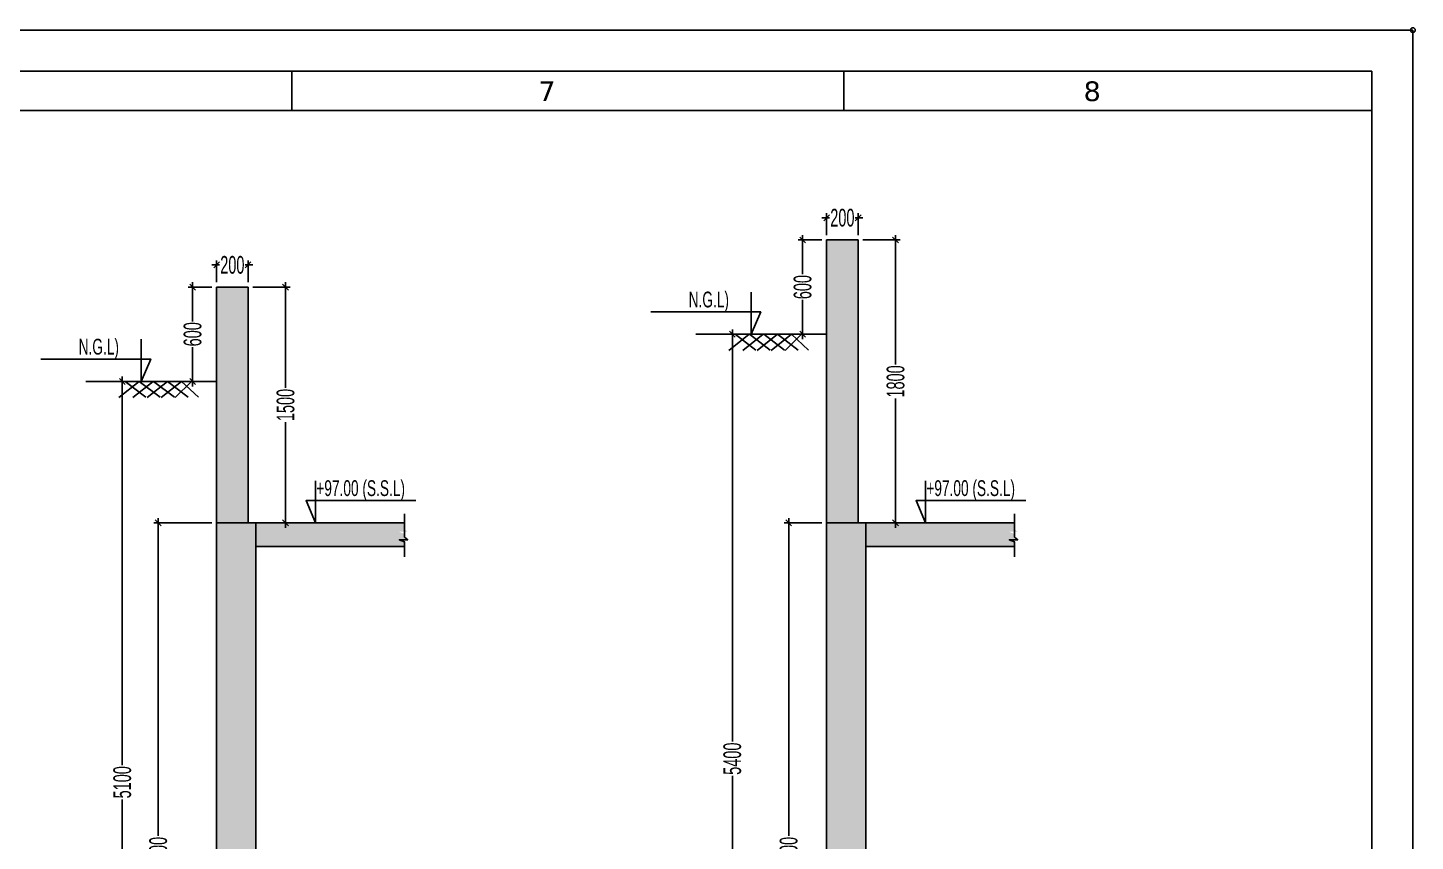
# Model space of a CAD drawing. Extents: x 1878645 to 3043969, y -1160829 to -603973.
# Drawn here: x 2197264 to 2206092, y -710687 to -705512 of the extents above; entities that cross this region are included whole.
import ezdxf

# ---------------------------------------------------------------- set-up
doc = ezdxf.new("R2010")
doc.units = 0
doc.header["$LTSCALE"] = 100
doc.header["$PDMODE"] = 66
doc.linetypes.add('CONTINOUS', pattern=[0])
doc.linetypes.add('CONTINULUS', pattern=[0])
doc.layers.get('Defpoints').update_dxf_attribs({"lineweight": 0})
for name, color, linetype in [('C-RETAINING WALL DETAILS', 4, 'Continuous'), ('C-T6-T7- PCC HATCH', 8, 'CONTINOUS'), ('Dim', 3, 'Continuous'), ('S-DIM', 9, 'Continuous'), ('S-LEVEL MARK', 4, 'Continuous')]:
    doc.layers.add(name, color=color, linetype=linetype)
doc.layers.add('STR-DIM', color=1, linetype='CONTINOUS', lineweight=5)
doc.styles.add('SOBHA', font='swisscl.ttf')
doc.styles.add('sobha.sed', font='swisscl.ttf', dxfattribs={"width": 0.8})
doc.styles.get("Standard").update_dxf_attribs({"font": 'verdana.ttf'})
doc.dimstyles.new('S-25 MM', dxfattribs={"dimscale": 25, "dimtxt": 2.5, "dimasz": 1.5, "dimexe": 1.15, "dimexo": 1.25, "dimgap": 0.1, "dimtad": 0, "dimdec": 0, "dimrnd": 0.0005, "dimzin": 0, "dimdsep": 46, "dimtxsty": 'sobha.sed', "dimblk": 'OBLIQUE', "dimcen": 0.09, "dimdle": 1.25, "dimclrd": 8, "dimclre": 8, "dimclrt": 6, "dimadec": 0, "dimazin": 0, "dimtfac": 1, "dimtdec": 0, "dimtofl": 0, "dimtmove": 1, "dimatfit": 3, "dimfxl": 1, "dimtolj": 1, "dimtzin": 0, "dimlwd": -1, "dimlwe": -1, "dimarcsym": 0})

# ---------------------------------------------------------------- blocks, each defined once
blk = doc.blocks.new('_OBLIQUE')
at = {"color": 0, "linetype": 'ByBlock'}
blk.add_line((-0.5, -0.5), (0.5, 0.5), dxfattribs=at)
blk = doc.blocks.new('*D228')
at = {"layer": 'Defpoints', "color": 0, "transparency": 16777216}
for p in [(2198466, -707021.1), (2198466, -707162.1), (2198666, -707162.1)]:
    blk.add_point(p, dxfattribs=at)
at = {"layer": 'Dim', "color": 8, "transparency": 16777216}
for p, q in [((2198466, -707130.9), (2198466, -706992.3)), ((2198666, -707130.9), (2198666, -706992.3)), ((2198434.8, -707021.1), (2198484.9, -707021.1)), ((2198697.3, -707021.1), (2198647.1, -707021.1))]:
    blk.add_line(p, q, dxfattribs=at)
at = {"layer": 'Dim', "color": 8, "transparency": 16777216, "xscale": 37.5, "yscale": 37.5, "zscale": 37.5, "rotation": 180}
blk.add_blockref('_OBLIQUE', (2198466, -707021.1), dxfattribs=at)
at = {"layer": 'Dim', "color": 8, "transparency": 16777216, "xscale": 37.5, "yscale": 37.5, "zscale": 37.5}
blk.add_blockref('_OBLIQUE', (2198666, -707021.1), dxfattribs=at)
at = {"layer": 'Dim', "color": 6, "transparency": 16777216, "insert": (2198566, -707021.1), "char_height": 112.5, "attachment_point": 5, "style": 'sobha.sed'}
blk.add_mtext('\\A1;200', dxfattribs=at)
blk = doc.blocks.new('*D229')
at = {"layer": 'Defpoints', "color": 0, "transparency": 16777216}
for p in [(2197865.4, -707762.1), (2197866, -707762.1), (2197866, -712862.1)]:
    blk.add_point(p, dxfattribs=at)
at = {"layer": 'Dim', "color": 8, "transparency": 16777216}
for p, q in [((2197866, -707730.9), (2197866, -710202.8)), ((2197896.6, -707762.1), (2197894.8, -707762.1)), ((2197866, -712893.4), (2197866, -710421.5)), ((2197897.3, -712862.1), (2197894.8, -712862.1))]:
    blk.add_line(p, q, dxfattribs=at)
at = {"layer": 'Dim', "color": 8, "transparency": 16777216, "xscale": 37.5, "yscale": 37.5, "zscale": 37.5}
for p, rotation in [((2197866, -707762.1), 90), ((2197866, -712862.1), 270)]:
    blk.add_blockref('_OBLIQUE', p, dxfattribs=dict(at, rotation=rotation))
at = {"layer": 'Dim', "color": 6, "transparency": 16777216, "insert": (2197866, -710312.1), "char_height": 112.5, "attachment_point": 5, "rotation": 90, "style": 'sobha.sed'}
blk.add_mtext('\\A1;5100', dxfattribs=at)
blk = doc.blocks.new('*D230')
at = {"layer": 'Defpoints', "color": 0, "transparency": 16777216}
for p in [(2198666, -707162.1), (2198904.8, -707162.1), (2198666, -708662.1)]:
    blk.add_point(p, dxfattribs=at)
at = {"layer": 'Dim', "color": 8, "transparency": 16777216}
for p, q in [((2198697.3, -707162.1), (2198933.6, -707162.1)), ((2198904.8, -707130.9), (2198904.8, -707803.8)), ((2198904.8, -708693.4), (2198904.8, -708020.4)), ((2198697.3, -708662.1), (2198933.6, -708662.1))]:
    blk.add_line(p, q, dxfattribs=at)
at = {"layer": 'Dim', "color": 8, "transparency": 16777216, "xscale": 37.5, "yscale": 37.5, "zscale": 37.5}
for p, rotation in [((2198904.8, -707162.1), 90), ((2198904.8, -708662.1), 270)]:
    blk.add_blockref('_OBLIQUE', p, dxfattribs=dict(at, rotation=rotation))
at = {"layer": 'Dim', "color": 6, "transparency": 16777216, "insert": (2198904.8, -707912.1), "char_height": 112.5, "attachment_point": 5, "rotation": 90, "style": 'sobha.sed'}
blk.add_mtext('\\A1;1500', dxfattribs=at)
blk = doc.blocks.new('*D231')
at = {"layer": 'Defpoints', "color": 0, "transparency": 16777216}
for p in [(2198313.4, -707162.1), (2198466, -707162.1), (2198466, -707762.1)]:
    blk.add_point(p, dxfattribs=at)
at = {"layer": 'Dim', "color": 8, "transparency": 16777216}
for p, q in [((2198434.8, -707162.1), (2198284.6, -707162.1)), ((2198313.4, -707130.9), (2198313.4, -707380.8)), ((2198313.4, -707793.4), (2198313.4, -707543.4)), ((2198434.8, -707762.1), (2198284.6, -707762.1))]:
    blk.add_line(p, q, dxfattribs=at)
at = {"layer": 'Dim', "color": 8, "transparency": 16777216, "xscale": 37.5, "yscale": 37.5, "zscale": 37.5}
for p, rotation in [((2198313.4, -707162.1), 90), ((2198313.4, -707762.1), 270)]:
    blk.add_blockref('_OBLIQUE', p, dxfattribs=dict(at, rotation=rotation))
at = {"layer": 'Dim', "color": 6, "transparency": 16777216, "insert": (2198313.4, -707462.1), "char_height": 112.5, "attachment_point": 5, "rotation": 90, "style": 'sobha.sed'}
blk.add_mtext('\\A1;600', dxfattribs=at)
blk = doc.blocks.new('*D238')
at = {"layer": 'Defpoints', "color": 0, "transparency": 16777216}
for p in [(2202347.2, -706721.1), (2202347.2, -706862.1), (2202547.2, -706862.1)]:
    blk.add_point(p, dxfattribs=at)
at = {"layer": 'Dim', "color": 8, "transparency": 16777216}
for p, q in [((2202315.9, -706721.1), (2202366.1, -706721.1)), ((2202347.2, -706830.9), (2202347.2, -706692.3)), ((2202578.4, -706721.1), (2202528.3, -706721.1)), ((2202547.2, -706830.9), (2202547.2, -706692.3))]:
    blk.add_line(p, q, dxfattribs=at)
at = {"layer": 'Dim', "color": 8, "transparency": 16777216, "xscale": 37.5, "yscale": 37.5, "zscale": 37.5, "rotation": 180}
blk.add_blockref('_OBLIQUE', (2202347.2, -706721.1), dxfattribs=at)
at = {"layer": 'Dim', "color": 8, "transparency": 16777216, "xscale": 37.5, "yscale": 37.5, "zscale": 37.5}
blk.add_blockref('_OBLIQUE', (2202547.2, -706721.1), dxfattribs=at)
at = {"layer": 'Dim', "color": 6, "transparency": 16777216, "insert": (2202447.2, -706721.1), "char_height": 112.5, "attachment_point": 5, "style": 'sobha.sed'}
blk.add_mtext('\\A1;200', dxfattribs=at)
blk = doc.blocks.new('*D240')
at = {"layer": 'Defpoints', "color": 0, "transparency": 16777216}
for p in [(2201746.6, -707462.1), (2201747.2, -707462.1), (2201747.2, -712862.1)]:
    blk.add_point(p, dxfattribs=at)
at = {"layer": 'Dim', "color": 8, "transparency": 16777216}
for p, q in [((2201747.2, -707430.9), (2201747.2, -710052.8)), ((2201777.8, -707462.1), (2201775.9, -707462.1)), ((2201747.2, -712893.4), (2201747.2, -710271.5)), ((2201778.4, -712862.1), (2201775.9, -712862.1))]:
    blk.add_line(p, q, dxfattribs=at)
at = {"layer": 'Dim', "color": 8, "transparency": 16777216, "xscale": 37.5, "yscale": 37.5, "zscale": 37.5}
for p, rotation in [((2201747.2, -707462.1), 90), ((2201747.2, -712862.1), 270)]:
    blk.add_blockref('_OBLIQUE', p, dxfattribs=dict(at, rotation=rotation))
at = {"layer": 'Dim', "color": 6, "transparency": 16777216, "insert": (2201747.2, -710162.1), "char_height": 112.5, "attachment_point": 5, "rotation": 90, "style": 'sobha.sed'}
blk.add_mtext('\\A1;5400', dxfattribs=at)
blk = doc.blocks.new('*D241')
at = {"layer": 'Defpoints', "color": 0, "transparency": 16777216}
for p in [(2202547.2, -706862.1), (2202786, -706862.1), (2202547.2, -708662.1)]:
    blk.add_point(p, dxfattribs=at)
at = {"layer": 'Dim', "color": 8, "transparency": 16777216}
for p, q in [((2202786, -706830.9), (2202786, -707653.8)), ((2202578.4, -706862.1), (2202814.7, -706862.1)), ((2202786, -708693.4), (2202786, -707870.4)), ((2202578.4, -708662.1), (2202814.7, -708662.1))]:
    blk.add_line(p, q, dxfattribs=at)
at = {"layer": 'Dim', "color": 8, "transparency": 16777216, "xscale": 37.5, "yscale": 37.5, "zscale": 37.5}
for p, rotation in [((2202786, -706862.1), 90), ((2202786, -708662.1), 270)]:
    blk.add_blockref('_OBLIQUE', p, dxfattribs=dict(at, rotation=rotation))
at = {"layer": 'Dim', "color": 6, "transparency": 16777216, "insert": (2202786, -707762.1), "char_height": 112.5, "attachment_point": 5, "rotation": 90, "style": 'sobha.sed'}
blk.add_mtext('\\A1;1800', dxfattribs=at)
blk = doc.blocks.new('*D242')
at = {"layer": 'Defpoints', "color": 0, "transparency": 16777216}
for p in [(2202194.5, -706862.1), (2202347.2, -706862.1), (2202347.2, -707462.1)]:
    blk.add_point(p, dxfattribs=at)
at = {"layer": 'Dim', "color": 8, "transparency": 16777216}
for p, q in [((2202194.5, -706830.9), (2202194.5, -707080.8)), ((2202315.9, -706862.1), (2202165.8, -706862.1)), ((2202194.5, -707493.4), (2202194.5, -707243.4)), ((2202315.9, -707462.1), (2202165.8, -707462.1))]:
    blk.add_line(p, q, dxfattribs=at)
at = {"layer": 'Dim', "color": 8, "transparency": 16777216, "xscale": 37.5, "yscale": 37.5, "zscale": 37.5}
for p, rotation in [((2202194.5, -706862.1), 90), ((2202194.5, -707462.1), 270)]:
    blk.add_blockref('_OBLIQUE', p, dxfattribs=dict(at, rotation=rotation))
at = {"layer": 'Dim', "color": 6, "transparency": 16777216, "insert": (2202194.5, -707162.1), "char_height": 112.5, "attachment_point": 5, "rotation": 90, "style": 'sobha.sed'}
blk.add_mtext('\\A1;600', dxfattribs=at)
blk = doc.blocks.new('*D107')
at = {"layer": 'Defpoints', "color": 0, "transparency": 16777216}
for p in [(2198094.6, -708662.1), (2198466, -708662.1), (2198466, -712862.1)]:
    blk.add_point(p, dxfattribs=at)
at = {"layer": 'Dim', "color": 8, "transparency": 16777216}
for p, q in [((2198434.8, -708662.1), (2198065.8, -708662.1)), ((2198094.6, -708630.9), (2198094.6, -710652.2)), ((2198094.6, -712893.4), (2198094.6, -710872)), ((2198434.8, -712862.1), (2198065.8, -712862.1))]:
    blk.add_line(p, q, dxfattribs=at)
at = {"layer": 'Dim', "color": 8, "transparency": 16777216, "xscale": 37.5, "yscale": 37.5, "zscale": 37.5}
for p, rotation in [((2198094.6, -708662.1), 90), ((2198094.6, -712862.1), 270)]:
    blk.add_blockref('_OBLIQUE', p, dxfattribs=dict(at, rotation=rotation))
at = {"layer": 'Dim', "color": 6, "transparency": 16777216, "insert": (2198094.6, -710762.1), "char_height": 112.5, "attachment_point": 5, "rotation": 90, "style": 'sobha.sed'}
blk.add_mtext('\\A1;4200', dxfattribs=at)
blk = doc.blocks.new('*D108')
at = {"layer": 'Defpoints', "color": 0, "transparency": 16777216}
for p in [(2202105.7, -708662.1), (2202347.2, -708662.1), (2202347.2, -712862.1)]:
    blk.add_point(p, dxfattribs=at)
at = {"layer": 'Dim', "color": 8, "transparency": 16777216}
for p, q in [((2202315.9, -708662.1), (2202077, -708662.1)), ((2202105.7, -708630.9), (2202105.7, -710652.2)), ((2202105.7, -712893.4), (2202105.7, -710872)), ((2202315.9, -712862.1), (2202077, -712862.1))]:
    blk.add_line(p, q, dxfattribs=at)
at = {"layer": 'Dim', "color": 8, "transparency": 16777216, "xscale": 37.5, "yscale": 37.5, "zscale": 37.5}
for p, rotation in [((2202105.7, -708662.1), 90), ((2202105.7, -712862.1), 270)]:
    blk.add_blockref('_OBLIQUE', p, dxfattribs=dict(at, rotation=rotation))
at = {"layer": 'Dim', "color": 6, "transparency": 16777216, "insert": (2202105.7, -710762.1), "char_height": 112.5, "attachment_point": 5, "rotation": 90, "style": 'sobha.sed'}
blk.add_mtext('\\A1;4200', dxfattribs=at)

msp = doc.modelspace()

# ---------------------------------------------------------------- hatches: boundary and pattern name
at = {"layer": 'Dim', "transparency": 33554546}
msp.add_hatch(color=8, dxfattribs=at).paths.add_polyline_path([(2202347.17582, -708662.1187), (2202547.17582, -708662.1187), (2202547.17582, -706862.1187), (2202347.17582, -706862.1187), (2202347.17582, -707462.1187)])
h = msp.add_hatch(color=8, dxfattribs=at)
h.paths.add_polyline_path([(2198466.00268, -713462.1187), (2198466.00268, -713612.1187), (2197866.00268, -713612.1187), (2197866.00268, -713962.1187), (2199466.00268, -713962.1187), (2199466.00268, -713612.1187), (2198716.00268, -713612.1187), (2198716.00268, -713462.1187), (2198716.00268, -712912.1187), (2198716.00268, -712812.1187), (2198716.00268, -712712.1187), (2198716.00268, -708812.1187), (2198716.00268, -708762.1187), (2198716.00268, -708662.1187), (2198666.00268, -708662.1187), (2198666.00268, -708612.1187), (2198466.00268, -708612.1187), (2198466.00268, -708662.1187), (2198466.00268, -712712.1187)])
h.paths.add_polyline_path([(2198463.14554, -713395.26185), (2198718.85983, -713395.26185)])
h.paths.add_polyline_path([(2198666.00268, -707162.1187), (2198466.00268, -707162.1187), (2198466.00268, -707712.1187), (2198466.00268, -707762.1187), (2198466.00268, -708612.1187), (2198666.00268, -708612.1187)])
h.paths.add_polyline_path([(2198716.00268, -708662.1187), (2198716.00268, -708812.1187), (2199660.45766, -708812.1187), (2199660.45766, -708782.09181), (2199660.45766, -708768.76591), (2199660.45766, -708752.36485), (2199660.45766, -708732.09181), (2199627.63226, -708718.76591), (2199660.45766, -708718.76591), (2199681.99932, -708718.76591), (2199660.45766, -708702.36485), (2199660.45766, -708662.1187), (2199095.86067, -708662.1187)])
h = msp.add_hatch(color=8, dxfattribs=at)
h.paths.add_polyline_path([(2202347.17582, -712862.1187), (2202347.17582, -713612.1187), (2201747.17582, -713612.1187), (2201747.17582, -713962.1187), (2203347.17582, -713962.1187), (2203347.17582, -713612.1187), (2202597.17582, -713612.1187), (2202597.17582, -713062.1187), (2202597.17582, -712962.1187), (2202597.17582, -712862.1187), (2202597.17582, -708912.1187), (2202597.17582, -708812.1187), (2202597.17582, -708662.1187), (2202547.17582, -708662.1187), (2202547.17582, -708612.1187), (2202347.17582, -708612.1187), (2202347.17582, -708662.1187)])
h.paths.add_polyline_path([(2202977.0338, -708662.1187), (2203541.63079, -708662.1187), (2203541.63079, -708702.36485), (2203563.17245, -708718.76591), (2203541.63079, -708718.76591), (2203508.8054, -708718.76591), (2203541.63079, -708732.09181), (2203541.63079, -708752.36485), (2203541.63079, -708768.76591), (2203541.63079, -708782.09181), (2203541.63079, -708812.1187), (2202597.17582, -708812.1187), (2202597.17582, -708662.1187)])
h.paths.add_polyline_path([(2202344.31868, -713395.26185), (2202344.31868, -713545.26185), (2202600.03296, -713545.26185), (2202600.03296, -713395.26185)])

# ---------------------------------------------------------------- linework, layer by layer
at = {"color": 35}
for p, q in [((2206077.06103, -705527.26406), (2177627.72865, -705527.26406)), ((2206077.06103, -726202.18438), (2206077.06103, -705527.26406))]:
    msp.add_line(p, q, dxfattribs=at)
for p, q in [((2205816.24204, -705788.08304), (2177878.51614, -705788.08304)), ((2198944.66493, -705788.08304), (2198944.66493, -706038.87053)), ((2202455.68973, -705788.08304), (2202455.68973, -706038.87053)), ((2205816.24204, -725951.39689), (2205816.24204, -705788.08304)), ((2205816.24204, -706038.87053), (2178129.30362, -706038.87053))]:
    msp.add_line(p, q)
msp.add_circle((2206077.06103, -705527.26406), 15.04725)
at = {"layer": 'C-RETAINING WALL DETAILS', "color": 2}
for p, q in [((2202347.17582, -706862.1187), (2202347.17582, -713612.1187)), ((2202547.17582, -706862.1187), (2202347.17582, -706862.1187)), ((2202347.17582, -706862.1187), (2202547.17582, -706862.1187)), ((2202547.17582, -706862.1187), (2202547.17582, -708662.1187)), ((2198466.00268, -707162.1187), (2198466.00268, -713612.1187)), ((2198666.00268, -707162.1187), (2198466.00268, -707162.1187)), ((2198466.00268, -707162.1187), (2198666.00268, -707162.1187)), ((2198666.00268, -707162.1187), (2198666.00268, -708662.1187)), ((2198466.00268, -708662.1187), (2199660.45766, -708662.1187)), ((2198666.00268, -708662.1187), (2199660.45766, -708662.1187)), ((2198716.00268, -708662.1187), (2198716.00268, -713612.1187)), ((2202347.17582, -708662.1187), (2203541.63079, -708662.1187)), ((2202547.17582, -708662.1187), (2203541.63079, -708662.1187)), ((2202597.17582, -708662.1187), (2202597.17582, -713612.1187)), ((2198716.00268, -708812.1187), (2199660.45766, -708812.1187)), ((2202597.17582, -708812.1187), (2203541.63079, -708812.1187))]:
    msp.add_line(p, q, dxfattribs=at)
at = {"layer": 'C-T6-T7- PCC HATCH', "color": 8, "linetype": 'CONTINULUS'}
for p, q in [((2202347.17582, -707462.1187), (2201514.1595, -707462.1187)), ((2201853.91277, -707462.1187), (2201725.28166, -707564.77479)), ((2201765.74476, -707462.1187), (2201897.37537, -707562.2454)), ((2201943.55475, -707462.1187), (2201814.92364, -707564.77479)), ((2201855.38674, -707462.1187), (2201987.01735, -707562.2454)), ((2202034.70303, -707462.1187), (2201906.07192, -707564.77479)), ((2201946.53502, -707462.1187), (2202078.16563, -707562.2454)), ((2202122.83871, -707462.1187), (2201994.2076, -707564.77479)), ((2202034.6707, -707462.1187), (2202166.30131, -707562.2454)), ((2202187.48069, -707462.1187), (2202083.84958, -707564.77479)), ((2202124.31268, -707462.1187), (2202230.94329, -707562.2454)), ((2198466.00268, -707762.1187), (2197632.98636, -707762.1187)), ((2197972.73964, -707762.1187), (2197844.10853, -707864.77479)), ((2197884.57163, -707762.1187), (2198016.20224, -707862.2454)), ((2198062.38162, -707762.1187), (2197933.75051, -707864.77479)), ((2197974.21361, -707762.1187), (2198105.84422, -707862.2454)), ((2198153.52989, -707762.1187), (2198024.89878, -707864.77479)), ((2198065.36188, -707762.1187), (2198196.99249, -707862.2454)), ((2198241.66557, -707762.1187), (2198113.03446, -707864.77479)), ((2198153.49756, -707762.1187), (2198285.12817, -707862.2454)), ((2198306.30755, -707762.1187), (2198202.67644, -707864.77479)), ((2198243.13954, -707762.1187), (2198349.77015, -707862.2454))]:
    msp.add_line(p, q, dxfattribs=at)
at = {"layer": 'S-DIM', "linetype": 'Continuous'}
for points in [[(2199660.45766, -708604.12623), (2199660.45766, -708752.36485), (2199681.99932, -708768.76591), (2199627.63226, -708768.76591), (2199660.45766, -708782.09181), (2199660.45766, -708878.24197)], [(2203541.63079, -708604.12623), (2203541.63079, -708752.36485), (2203563.17245, -708768.76591), (2203508.8054, -708768.76591), (2203541.63079, -708782.09181), (2203541.63079, -708878.24197)]]:
    msp.add_lwpolyline(points, dxfattribs=at)
at = {"layer": 'S-LEVEL MARK', "color": 1, "linetype": 'CONTINULUS'}
for points in [[(2201229.67652, -707319.99316), (2201928.19233, -707319.99316), (2201867.09936, -707462.1187), (2201867.09936, -707193.47364)], [(2197348.50339, -707619.99316), (2198047.0192, -707619.99316), (2197985.92623, -707762.1187), (2197985.92623, -707493.47364)], [(2199733.28351, -708519.99316), (2199034.7677, -708519.99316), (2199095.86067, -708662.1187), (2199095.86067, -708393.47364)], [(2203614.45664, -708519.99316), (2202915.94084, -708519.99316), (2202977.0338, -708662.1187), (2202977.0338, -708393.47364)]]:
    msp.add_lwpolyline(points, dxfattribs=at)

# ---------------------------------------------------------------- texts
for s, p in [('7', (2200512.71851, -705978.87344)), ('8', (2203981.94094, -705978.87344))]:
    msp.add_text(s, height=125.39374).set_placement(p)
at = {"layer": 'STR-DIM', "color": 30, "style": 'SOBHA', "width": 0.85}
for s, p in [('N.G.L)', (2201469.23191, -707290.96686)), ('N.G.L)', (2197588.05878, -707590.96686)), ('+97.00 (S.S.L)', (2199100.2877, -708490.96686)), ('+97.00 (S.S.L)', (2202981.46084, -708490.96686))]:
    msp.add_text(s, height=100, dxfattribs=at).set_placement(p)

# ---------------------------------------------------------------- dimensions: what is measured, and where the dimension line sits
at = {"layer": 'Dim'}
for base, p1, p2, picture, middle in [((2202347.17582, -706721.05725), (2202547.17582, -706862.1187), (2202347.17582, -706862.1187), '*D238', (2202447.17582, -706721.05725)), ((2198466.00268, -707021.05725), (2198666.00268, -707162.1187), (2198466.00268, -707162.1187), '*D228', (2198566.00268, -707021.05725))]:
    dim = msp.add_linear_dim(base=base, p1=p1, p2=p2, dimstyle='S-25 MM', override={"dimtxt": 4.5, "dimblk": 'OBLIQUE'}, dxfattribs=at)
    dim.commit()
    dim.dimension.update_dxf_attribs({"geometry": picture, "text_midpoint": middle})
for base, p1, p2, picture, middle in [((2202194.54506, -706862.1187), (2202347.17582, -707462.1187), (2202347.17582, -706862.1187), '*D242', (2202194.54506, -707162.1187)), ((2202785.97627, -706862.1187), (2202547.17582, -708662.1187), (2202547.17582, -706862.1187), '*D241', (2202785.97627, -707762.1187)), ((2198313.37193, -707162.1187), (2198466.00268, -707762.1187), (2198466.00268, -707162.1187), '*D231', (2198313.37193, -707462.1187)), ((2198904.80313, -707162.1187), (2198666.00268, -708662.1187), (2198666.00268, -707162.1187), '*D230', (2198904.80313, -707912.1187)), ((2201747.17582, -707462.1187), (2201747.17582, -712862.1187), (2201746.55318, -707462.1187), '*D240', (2201747.17582, -710162.1187)), ((2197866.00268, -707762.1187), (2197866.00268, -712862.1187), (2197865.38005, -707762.1187), '*D229', (2197866.00268, -710312.1187)), ((2198094.59795, -708662.1187), (2198466.00268, -712862.1187), (2198466.00268, -708662.1187), '*D107', (2198094.59795, -710762.1187)), ((2202105.74405, -708662.1187), (2202347.17582, -712862.1187), (2202347.17582, -708662.1187), '*D108', (2202105.74405, -710762.1187))]:
    dim = msp.add_linear_dim(base=base, p1=p1, p2=p2, angle=90, dimstyle='S-25 MM', override={"dimtxt": 4.5, "dimblk": 'OBLIQUE'}, dxfattribs=at)
    dim.commit()
    dim.dimension.update_dxf_attribs({"geometry": picture, "text_midpoint": middle})

doc.saveas('drawing.dxf')
